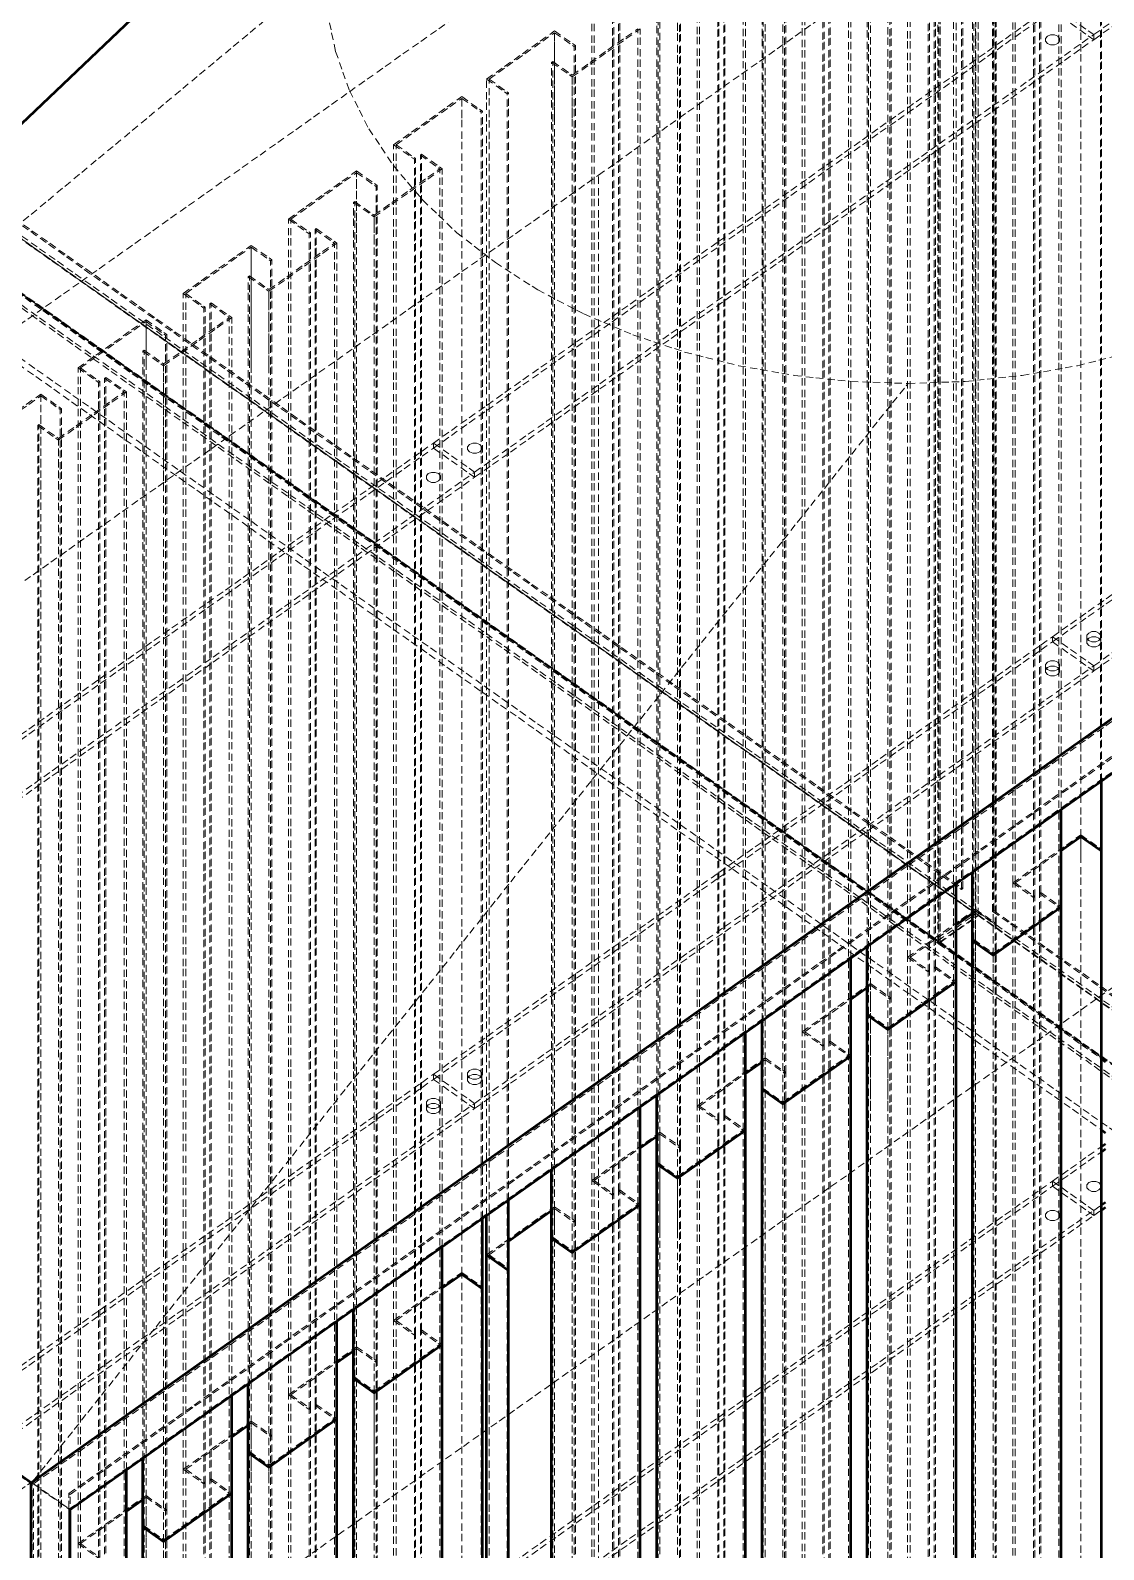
# Model space of a CAD drawing. Header units: millimetres. Extents: x 924 to 14628, y 360 to 10527.
# Drawn here: x 3281 to 3832, y 2510 to 3291 of the extents above; entities that cross this region are included whole.
import ezdxf

# ---------------------------------------------------------------- set-up
doc = ezdxf.new("R2010")
doc.units = ezdxf.units.MM
doc.linetypes.add('Hidden', pattern=[15, 5, -3, 5, -2])
for name, color, linetype, lineweight in [('Default', 7, 'Continuous', 50), ('Edges', 7, 'Hidden', 15), ('HiddenEdges', 2, 'Hidden', 15), ('HiddenSilhouettes', 2, 'Hidden', 15), ('HiddenWires', 7, 'Hidden', 15), ('Silhouettes', 7, 'Continuous', 50), ('Wires', 7, 'Hidden', 15)]:
    doc.layers.add(name, color=color, linetype=linetype, lineweight=lineweight)

# ---------------------------------------------------------------- blocks, each defined once
blk = doc.blocks.new('Isometric')
at = {"layer": 'Edges'}
for points in [[(-20, -535.7), (746.2, 101)], [(746.2, 101), (748.1, 73.2), (753.9, 45.8), (763.4, 18.9), (776.7, -7.3), (793.5, -32.4), (813.6, -56.2), (837, -78.5), (863.4, -99), (892.5, -117.7), (924, -134.2), (957.7, -148.5), (993.1, -160.3), (1030.1, -169.7), (1068.2, -176.4), (1107, -180.5), (1146.2, -181.9)], [(1146.2, -181.9), (1185.4, -180.5), (1224.3, -176.4), (1262.3, -169.7), (1299.3, -160.3), (1334.8, -148.5), (1368.4, -134.2), (1400, -117.7), (1429.1, -99), (1455.4, -78.5), (1478.8, -56.2), (1499, -32.4), (1515.8, -7.3), (1529, 18.9), (1538.5, 45.8), (1544.3, 73.2), (1546.2, 101)], [(518.3, -954.3), (545.2, -935.3)], [(545.2, -935.3), (571.2, -953.7)]]:
    blk.add_lwpolyline(points, dxfattribs=at)
for points in [[(546.7, -934.2, 0), (1146.2, -181.9, 0)], [(571.2, -953.7, 0), (1377.3, -383.7, 0)], [(1278, -501.9, 0), (1278, -454.8, 0)], [(1264.7, -492.5, 0), (1264.7, -464.2, 0)], [(1264.7, -1298.6, 0), (1264.7, -492.5, 0)], [(1204.6, -573.8, 0), (1204.6, -506.7, 0)], [(1278, -1308, 0), (1278, -501.9, 0)], [(1132.4, -624.8, 0), (1132.4, -557.7, 0)], [(1204.6, -1379.9, 0), (1204.6, -573.8, 0)], [(1060.3, -675.8, 0), (1060.3, -608.7, 0)], [(1132.4, -1430.9, 0), (1132.4, -624.8, 0)], [(1278.8, -643.2, 0), (1281.6, -645.2, 0)], [(1278.8, -644.1, 0), (1281.6, -646.1, 0)], [(988.2, -726.8, 0), (988.2, -659.7, 0)], [(1060.3, -1481.9, 0), (1060.3, -675.8, 0)], [(916.1, -777.8, 0), (916.1, -710.7, 0)], [(988.2, -1532.9, 0), (988.2, -726.8, 0)], [(871.5, -789.3, 0), (871.5, -742.2, 0)], [(853.7, -801.9, 0), (853.7, -754.8, 0)], [(840.4, -792.5, 0), (840.4, -764.2, 0)], [(916.1, -1583.9, 0), (916.1, -777.8, 0)], [(871.5, -1595.4, 0), (871.5, -789.3, 0)], [(840.4, -1598.6, 0), (840.4, -792.5, 0)], [(853.7, -1608, 0), (853.7, -801.9, 0)], [(780.3, -873.8, 0), (780.3, -806.7, 0)], [(708.2, -924.8, 0), (708.2, -857.7, 0)], [(780.3, -1679.9, 0), (780.3, -873.8, 0)], [(636, -975.8, 0), (636, -908.7, 0)], [(708.2, -1730.9, 0), (708.2, -924.8, 0)], [(571.2, -2643.7, 0), (571.2, -953.7, 0)], [(636, -1781.9, 0), (636, -975.8, 0)]]:
    blk.add_polyline3d(points, dxfattribs=at)
blk.add_polyline3d([(545.2, -936.2, 0)], close=True, dxfattribs=at)
at = {"layer": 'HiddenEdges'}
for points in [[(-20.5, -536.2), (1747.3, 713.8)], [(-416.5, 592.6), (2369.5, -1377.4)], [(-442.6, 574.1), (2317.2, -1377.4)], [(362.2, 4.4), (1168.3, -565.6)], [(468.7, -70.4), (1166.6, -563.9)], [(-20.5, -536.2), (545.2, -936.2)], [(1167.4, -565.3), (1194.3, -546.3)], [(1194.3, -546.3), (1774.1, -956.3)], [(1204.1, -543.8), (1204.9, -543.2)], [(1204.1, -543.8), (1762.7, -938.8)], [(1168.3, -565.1), (1278.8, -643.2)], [(545.2, -936.2), (546, -935.6)], [(546.9, -936.2), (572, -954)], [(571.2, -942.9), (572, -943.5)]]:
    blk.add_lwpolyline(points, dxfattribs=at)
for points in [[(1183.7, -528.2, 0), (1183.7, 1140.6, 0)], [(1194.3, -546.3, 0), (1194.3, 1143.7, 0)], [(1194.3, -546.7, 0), (1194.3, 1141.6, 0)], [(1204.1, -543.8, 0), (1204.1, 1125, 0)], [(1168.3, -565.6, 0), (1168.3, 1124.4, 0)], [(-416.5, 545.2, 0), (2369.5, -1424.8, 0)], [(1168.3, -565.1, 0), (1168.3, 448.2, 0)], [(1264.7, -464.2, 0), (1264.7, 313.6, 0)], [(1278, -454.8, 0), (1278, 304.2, 0)], [(1232.1, -534.3, 0), (1232.1, 271.8, 0)], [(1237.1, -530.8, 0), (1237.1, 275.3, 0)], [(1192.5, -543.5, 0), (1192.5, 262.6, 0)], [(1205.8, -552.9, 0), (1205.8, 253.2, 0)], [(1191.3, -563.2, 0), (1191.3, 242.9, 0)], [(1204.6, -506.7, 0), (1204.6, 232.3, 0)], [(1160, -585.3, 0), (1160, 220.8, 0)], [(1165, -581.8, 0), (1165, 224.3, 0)], [(1120.4, -594.5, 0), (1120.4, 211.6, 0)], [(1133.7, -603.9, 0), (1133.7, 202.2, 0)], [(1119.1, -614.2, 0), (1119.1, 191.9, 0)], [(1132.4, -557.7, 0), (1132.4, 181.3, 0)], [(1087.9, -636.3, 0), (1087.9, 169.8, 0)], [(1092.8, -632.8, 0), (1092.8, 173.3, 0)], [(1048.3, -645.5, 0), (1048.3, 160.6, 0)], [(1061.6, -654.9, 0), (1061.6, 151.2, 0)], [(1047, -665.2, 0), (1047, 140.9, 0)], [(1060.3, -608.7, 0), (1060.3, 130.3, 0)], [(1015.8, -687.3, 0), (1015.8, 118.8, 0)], [(1020.7, -683.8, 0), (1020.7, 122.3, 0)], [(976.2, -696.5, 0), (976.2, 109.6, 0)], [(989.5, -705.9, 0), (989.5, 100.2, 0)], [(974.9, -716.2, 0), (974.9, 89.9, 0)], [(988.2, 0, 0), (988.2, 80.5, 0)], [(988.2, -659.7, 0), (988.2, 79.3, 0)], [(943.6, -738.3, 0), (943.6, 67.8, 0)], [(948.6, -734.8, 0), (948.6, 71.3, 0)], [(904, 0, 0), (904, 59.8, 0)], [(904, -747.5, 0), (904, 58.6, 0)], [(917.3, -756.9, 0), (917.3, 49.2, 0)], [(902.8, -767.2, 0), (902.8, 38.9, 0)], [(388.2, 23.7, 0), (1194.3, -546.3, 0)], [(388.2, 23.3, 0), (1192.6, -545.5, 0)], [(398, 26.2, 0), (1182.8, -528.8, 0)], [(916.1, 0, 0), (916.1, 29.5, 0)], [(916.1, -710.7, 0), (916.1, 28.3, 0)], [(840.4, 0, 0), (840.4, 14.8, 0)], [(840.4, -764.2, 0), (840.4, 13.6, 0)], [(871.5, -742.2, 0), (871.5, 16.8, 0)], [(853.7, -754.8, 0), (853.7, 4.2, 0)], [(807.9, -834.3, 0), (807.9, -28.2, 0)], [(812.8, -830.8, 0), (812.8, -24.7, 0)], [(768.3, -84.8, 0), (768.3, -36.2, 0)], [(768.3, -843.5, 0), (768.3, -37.4, 0)], [(781.6, -852.9, 0), (781.6, -46.8, 0)], [(767, -863.2, 0), (767, -57.1, 0)], [(468.2, -70.8, 0), (1278.8, -644.1, 0)], [(780.3, -84.8, 0), (780.3, -66.5, 0)], [(780.3, -806.7, 0), (780.3, -67.7, 0)], [(735.7, -885.3, 0), (735.7, -79.2, 0)], [(740.7, -881.8, 0), (740.7, -75.7, 0)], [(696.1, -169.7, 0), (696.1, -87.2, 0)], [(696.1, -894.5, 0), (696.1, -88.4, 0)], [(709.4, -903.9, 0), (709.4, -97.8, 0)], [(694.9, -914.2, 0), (694.9, -108.1, 0)], [(708.2, -169.7, 0), (708.2, -117.5, 0)], [(708.2, -857.7, 0), (708.2, -118.7, 0)], [(663.6, -936.3, 0), (663.6, -130.2, 0)], [(668.6, -932.8, 0), (668.6, -126.7, 0)], [(624, -169.7, 0), (624, -138.2, 0)], [(624, -945.5, 0), (624, -139.4, 0)], [(637.3, -954.9, 0), (637.3, -148.8, 0)], [(622.7, -965.2, 0), (622.7, -159.1, 0)], [(636, -254.5, 0), (636, -168.5, 0)], [(636, -908.7, 0), (636, -169.7, 0)], [(591.5, -987.3, 0), (591.5, -181.2, 0)], [(596.4, -983.8, 0), (596.4, -177.7, 0)], [(551.9, -254.5, 0), (551.9, -189.2, 0)], [(551.9, -996.5, 0), (551.9, -190.4, 0)], [(565.2, -1005.9, 0), (565.2, -199.8, 0)], [(550.6, -1016.2, 0), (550.6, -210.1, 0)], [(563.9, -254.5, 0), (563.9, -219.5, 0)], [(563.9, -1026.8, 0), (563.9, -220.7, 0)], [(821, -226.2, 0), (821, -222.7, 0)], [(849.2, -246.2, 0), (849.2, -242.7, 0)], [(1273.5, -379, 0), (1273.5, -375.5, 0)], [(571.2, -942.9, 0), (1325.3, -409.7, 0)], [(1264.7, -509, 0), (1264.7, -491.3, 0)], [(1237.1, -1336.9, 0), (1237.1, -530.8, 0)], [(1232.1, -1340.4, 0), (1232.1, -534.3, 0)], [(1168.3, -565.1, 0), (1194.3, -546.7, 0)], [(1192.5, -593.9, 0), (1192.5, -542.3, 0)], [(1192.5, -1349.6, 0), (1192.5, -543.5, 0)], [(1194.3, -546.7, 0), (1772.4, -955.5, 0)], [(1205.8, -1359, 0), (1205.8, -552.9, 0)], [(1167.4, -566.2, 0), (1168.3, -565.6, 0)], [(1168.3, -565.6, 0), (1748.1, -975.6, 0)], [(1191.3, -1369.3, 0), (1191.3, -563.2, 0)], [(1204.6, -593.9, 0), (1204.6, -572.6, 0)], [(1165, -1387.9, 0), (1165, -581.8, 0)], [(1160, -1391.4, 0), (1160, -585.3, 0)], [(1120.4, -678.7, 0), (1120.4, -593.9, 0)], [(1120.4, -1400.6, 0), (1120.4, -594.5, 0)], [(1133.7, -1410, 0), (1133.7, -603.9, 0)], [(1119.1, -1420.3, 0), (1119.1, -614.2, 0)], [(1132.4, -678.7, 0), (1132.4, -623.6, 0)], [(1092.8, -1438.9, 0), (1092.8, -632.8, 0)], [(1048.3, -678.7, 0), (1048.3, -644.3, 0)], [(1048.3, -1451.6, 0), (1048.3, -645.5, 0)], [(1087.9, -1442.4, 0), (1087.9, -636.3, 0)], [(1061.6, -1461, 0), (1061.6, -654.9, 0)], [(1047, -1471.3, 0), (1047, -665.2, 0)], [(1060.3, -678.7, 0), (1060.3, -674.6, 0)], [(1015.8, -1493.4, 0), (1015.8, -687.3, 0)], [(1020.7, -1489.9, 0), (1020.7, -683.8, 0)], [(976.2, -763.5, 0), (976.2, -695.3, 0)], [(976.2, -1502.6, 0), (976.2, -696.5, 0)], [(989.5, -1512, 0), (989.5, -705.9, 0)], [(974.9, -1522.3, 0), (974.9, -716.2, 0)], [(988.2, -763.5, 0), (988.2, -725.6, 0)], [(1245.2, -732.3, 0), (1245.2, -728.8, 0)], [(943.6, -1544.4, 0), (943.6, -738.3, 0)], [(948.6, -1540.9, 0), (948.6, -734.8, 0)], [(904, -763.5, 0), (904, -746.3, 0)], [(904, -1553.6, 0), (904, -747.5, 0)], [(917.3, -1563, 0), (917.3, -756.9, 0)], [(902.8, -1573.3, 0), (902.8, -767.2, 0)], [(916.1, -848.4, 0), (916.1, -776.6, 0)], [(916.1, -777.8, 0), (916.1, -777.8, 0)], [(840.4, -848.4, 0), (840.4, -791.3, 0)], [(812.8, -1636.9, 0), (812.8, -830.8, 0)], [(768.3, -848.4, 0), (768.3, -842.3, 0)], [(768.3, -1649.6, 0), (768.3, -843.5, 0)], [(807.9, -1640.4, 0), (807.9, -834.3, 0)], [(781.6, -1659, 0), (781.6, -852.9, 0)], [(767, -1669.3, 0), (767, -863.2, 0)], [(780.3, -933.2, 0), (780.3, -872.6, 0)], [(735.7, -1691.4, 0), (735.7, -885.3, 0)], [(740.7, -1687.9, 0), (740.7, -881.8, 0)], [(696.1, -933.2, 0), (696.1, -893.3, 0)], [(696.1, -1700.6, 0), (696.1, -894.5, 0)], [(709.4, -1710, 0), (709.4, -903.9, 0)], [(694.9, -1720.3, 0), (694.9, -914.2, 0)], [(708.2, -933.2, 0), (708.2, -923.6, 0)], [(545.2, -936.2, 0), (546.7, -934.2, 0)], [(663.6, -1742.4, 0), (663.6, -936.3, 0)], [(668.6, -1738.9, 0), (668.6, -932.8, 0)], [(571.2, -2580.9, 0), (571.2, -942.9, 0)], [(624, -1018.1, 0), (624, -944.3, 0)], [(624, -1751.6, 0), (624, -945.5, 0)], [(637.3, -1761, 0), (637.3, -954.9, 0)], [(622.7, -1771.3, 0), (622.7, -965.2, 0)], [(636, -1018.1, 0), (636, -974.6, 0)]]:
    blk.add_polyline3d(points, dxfattribs=at)
at = {"layer": 'HiddenSilhouettes'}
for points in [[(-416.5, 594.7), (2339.8, -1354.3)], [(-416.5, 547.3), (2337.5, -1400.1)], [(-442.6, 528.8), (2317.2, -1422.7)], [(1273.5, 57.3), (1697.8, 357.3)], [(1273.5, 53.8), (1697.8, 353.8)], [(545.2, -936.2), (2312.9, 313.8)], [(1245.2, 77.3), (1273.5, 57.3)], [(1245.2, 73.8), (1273.5, 53.8)], [(859.1, 26.8), (904, 58.6)], [(904, 59.8), (918.2, 49.8)], [(904, 58.6), (917.3, 49.2)], [(916.1, 29.5), (961, 61.3)], [(917.3, 49.2), (918.2, 49.8)], [(901.9, 38.3), (902.8, 38.9)], [(902.8, 38.9), (916.1, 29.5)], [(857.4, 26.8), (871.5, 16.8)], [(859.1, 26.8), (872.4, 17.4)], [(840.4, 14.8), (854.5, 4.8)], [(840.4, 13.6), (853.7, 4.2)], [(871.5, 16.8), (872.4, 17.4)], [(853.7, 4.2), (854.5, 4.8)], [(793.7, -18.2), (807.9, -28.2)], [(795.4, -18.2), (808.7, -27.6)], [(812, -25.3), (812.8, -24.7)], [(812, -25.3), (825.3, -34.7)], [(812.8, -24.7), (827, -34.7)], [(723.3, -69.2), (768.3, -37.4)], [(768.3, -37.4), (781.6, -46.8)], [(766.2, -57.7), (767, -57.1)], [(766.2, -57.7), (780.3, -67.7)], [(767, -57.1), (780.3, -66.5)], [(1245.2, -359), (1669.5, -59)], [(467.6, -71.3), (1167.4, -566.2)], [(721.6, -69.2), (735.7, -79.2)], [(735.7, -79.2), (736.6, -78.6)], [(739.8, -76.3), (740.7, -75.7)], [(739.8, -76.3), (753.1, -85.7)], [(740.7, -75.7), (754.8, -85.7)], [(1273.5, -375.5), (1697.8, -75.5)], [(1273.5, -379), (1697.8, -79)], [(651.2, -120.2), (696.1, -88.4)], [(696.1, -87.2), (710.3, -97.2)], [(696.1, -88.4), (709.4, -97.8)], [(708.2, -117.5), (753.1, -85.7)], [(708.2, -118.7), (754.8, -85.7)], [(438.3, -99.2), (1278.8, -693.6)], [(694, -108.7), (708.2, -118.7)], [(694.9, -108.1), (708.2, -117.5)], [(649.5, -120.2), (663.6, -130.2)], [(651.2, -120.2), (664.5, -129.6)], [(667.7, -127.3), (668.6, -126.7)], [(667.7, -127.3), (681, -136.7)], [(579, -171.2), (624, -139.4)], [(624, -138.2), (638.2, -148.2)], [(624, -139.4), (637.3, -148.8)], [(636, -168.5), (681, -136.7)], [(637.3, -148.8), (638.2, -148.2)], [(622.7, -159.1), (636, -168.5)], [(577.4, -171.2), (591.5, -181.2)], [(591.5, -181.2), (592.3, -180.6)], [(595.6, -178.3), (608.9, -187.7)], [(506.9, -222.2), (551.9, -190.4)], [(551.9, -189.2), (566, -199.2)], [(551.9, -190.4), (565.2, -199.8)], [(563.9, -219.5), (608.9, -187.7)], [(550.6, -210.1), (563.9, -219.5)], [(396.7, -522.7), (821, -222.7)], [(396.7, -526.2), (821, -226.2)], [(821, -222.7), (849.2, -242.7)], [(821, -226.2), (849.2, -246.2)], [(821, -655.5), (1245.2, -355.5)], [(821, -659), (1245.2, -359)], [(1245.2, -355.5), (1273.5, -375.5)], [(1245.2, -359), (1273.5, -379)], [(1268.7, -358.1), (1270, -356.5), (1272.2, -355.6), (1274.8, -355.6), (1277, -356.5), (1278.3, -358.1), (1278.3, -359.9), (1277, -361.5), (1274.8, -362.4), (1272.2, -362.4), (1270, -361.5), (1268.7, -359.9)], [(849.2, -675.5), (1273.5, -375.5)], [(1240.4, -378.1), (1241.7, -376.5), (1243.9, -375.6), (1246.5, -375.6), (1248.8, -376.5), (1250, -378.1), (1250, -379.9), (1248.8, -381.5), (1246.5, -382.4), (1243.9, -382.4), (1241.7, -381.5), (1240.4, -379.9)], [(1218, -524.3), (1264.7, -491.3)], [(1264.7, -491.3), (1278.8, -501.3)], [(1219.7, -524.3), (1251.2, -502)], [(1182.8, -528.8), (1183.7, -528.2)], [(1218, -524.3), (1232.1, -534.3)], [(1237.1, -530.8), (1251.2, -540.8)], [(-19.7, -535.6), (546, -935.6)], [(1204.6, -572.6), (1249.5, -540.8)], [(1145.9, -575.3), (1192.5, -542.3)], [(1190.4, -545), (1192.5, -543.5)], [(1192.5, -542.3), (1206.7, -552.3)], [(1192.5, -543.5), (1205.8, -552.9)], [(1147.6, -575.3), (1179.1, -553)], [(1167.4, -566.2), (1278.8, -644.9)], [(1191.3, -563.2), (1204.6, -572.6)], [(1145.9, -575.3), (1160, -585.3)], [(1164.1, -582.4), (1165, -581.8)], [(1164.1, -582.4), (1177.4, -591.8)], [(1165, -581.8), (1179.1, -591.8)], [(1120.4, -593.3), (1134.6, -603.3)], [(1160, -585.3), (1160.9, -584.7)], [(1075.4, -626.3), (1107, -604)], [(1118.3, -596), (1120.4, -594.5)], [(1120.4, -594.5), (1133.7, -603.9)], [(1133.7, -603.9), (1134.6, -603.3)], [(1118.3, -614.8), (1119.1, -614.2)], [(1119.1, -614.2), (1132.4, -623.6)], [(1073.7, -626.3), (1087.9, -636.3)], [(1075.4, -626.3), (1088.7, -635.7)], [(1092, -633.4), (1092.8, -632.8)], [(1092, -633.4), (1105.3, -642.8)], [(1092.8, -632.8), (1107, -642.8)], [(1048.3, -644.3), (1062.4, -654.3)], [(1060.3, -674.6), (1105.3, -642.8)], [(821, -655.5), (849.2, -675.5)], [(844.4, -658.1), (845.7, -656.5), (847.9, -655.6), (850.5, -655.6), (852.8, -656.5), (854.1, -658.1), (854.1, -659.9), (852.8, -661.5), (850.5, -662.4), (847.9, -662.4), (845.7, -661.5), (844.4, -659.9)], [(396.7, -959), (821, -659)], [(821, -659), (849.2, -679)], [(1046.2, -665.8), (1047, -665.2)], [(1047, -665.2), (1060.3, -674.6)], [(425, -975.5), (849.2, -675.5)], [(816.1, -678.1), (817.4, -676.5), (819.7, -675.6), (822.2, -675.6), (824.5, -676.5), (825.8, -678.1), (825.8, -679.9), (824.5, -681.5), (822.2, -682.4), (819.7, -682.4), (817.4, -681.5), (816.1, -679.9)], [(1001.6, -677.3), (1015.8, -687.3)], [(1003.3, -677.3), (1016.6, -686.7)], [(1019.9, -684.4), (1020.7, -683.8)], [(1019.9, -684.4), (1033.2, -693.8)], [(1020.7, -683.8), (1034.9, -693.8)], [(929.5, -728.3), (976.2, -695.3)], [(976.2, -695.3), (990.3, -705.3)], [(976.2, -696.5), (989.5, -705.9)], [(988.2, -725.6), (1033.2, -693.8)], [(931.2, -728.3), (962.7, -706)], [(989.5, -705.9), (990.3, -705.3)], [(974.9, -716.2), (988.2, -725.6)], [(857.4, -1003.1), (1245.2, -728.8)], [(929.5, -728.3), (943.6, -738.3)], [(1245.2, -728.8), (1273.5, -748.8)], [(857.4, -1006.6), (1245.2, -732.3)], [(947.7, -735.4), (948.6, -734.8)], [(947.7, -735.4), (961, -744.8)], [(948.6, -734.8), (962.7, -744.8)], [(1245.2, -732.3), (1273.5, -752.3)], [(857.4, -779.3), (904, -746.3)], [(904, -746.3), (918.2, -756.3)], [(904, -747.5), (917.3, -756.9)], [(916.1, -776.6), (961, -744.8)], [(1273.5, -748.8), (1278.8, -745.1)], [(1273.5, -752.3), (1278.8, -748.6)], [(859.1, -779.3), (872.4, -769.9)], [(859.1, -779.3), (872.4, -788.7)], [(793.7, -824.3), (840.4, -791.3)], [(840.4, -791.3), (854.5, -801.3)], [(793.7, -824.3), (807.9, -834.3)], [(812, -831.4), (812.8, -830.8)], [(812, -831.4), (825.3, -840.8)], [(812.8, -830.8), (827, -840.8)], [(721.6, -875.3), (768.3, -842.3)], [(766.2, -845), (768.3, -843.5)], [(768.3, -842.3), (782.4, -852.3)], [(807.9, -834.3), (808.7, -833.7)], [(723.3, -875.3), (754.8, -853)], [(766.2, -863.8), (767, -863.2)], [(721.6, -875.3), (735.7, -885.3)], [(735.7, -885.3), (736.6, -884.7)], [(740.7, -881.8), (754.8, -891.8)], [(649.5, -926.3), (696.1, -893.3)], [(694, -896), (696.1, -894.5)], [(696.1, -893.3), (710.3, -903.3)], [(696.1, -894.5), (709.4, -903.9)], [(651.2, -926.3), (682.7, -904)], [(709.4, -903.9), (710.3, -903.3)], [(694.9, -914.2), (708.2, -923.6)], [(649.5, -926.3), (663.6, -936.3)], [(651.2, -926.3), (664.5, -935.7)], [(668.6, -932.8), (682.7, -942.8)], [(577.4, -977.3), (624, -944.3)], [(624, -944.3), (638.2, -954.3)], [(624, -945.5), (637.3, -954.9)], [(636, -974.6), (681, -942.8)], [(579, -977.3), (610.6, -955)], [(637.3, -954.9), (638.2, -954.3)], [(621.9, -965.8), (622.7, -965.2)], [(577.4, -977.3), (591.5, -987.3)]]:
    blk.add_lwpolyline(points, dxfattribs=at)
for points in [[(1268.7, -354.5), (1270, -353), (1272.2, -352), (1274.8, -352), (1277, -353), (1278.3, -354.5), (1278.3, -356.4), (1277, -358), (1274.8, -358.9), (1272.2, -358.9), (1270, -358), (1268.7, -356.4)], [(1240.4, -374.5), (1241.7, -373), (1243.9, -372), (1246.5, -372), (1248.8, -373), (1250, -374.5), (1250, -376.4), (1248.8, -378), (1246.5, -378.9), (1243.9, -378.9), (1241.7, -378), (1240.4, -376.4)], [(844.4, -654.5), (845.7, -653), (847.9, -652), (850.5, -652), (852.8, -653), (854.1, -654.5), (854.1, -656.4), (852.8, -658), (850.5, -658.9), (847.9, -658.9), (845.7, -658), (844.4, -656.4)], [(816.1, -674.5), (817.4, -673), (819.7, -672), (822.2, -672), (824.5, -673), (825.8, -674.5), (825.8, -676.4), (824.5, -678), (822.2, -678.9), (819.7, -678.9), (817.4, -678), (816.1, -676.4)]]:
    blk.add_lwpolyline(points, close=True, dxfattribs=at)
for points in [[(1182.8, -528.8, 0), (1182.8, 1140, 0)], [(1192.6, -545.5, 0), (1192.6, 1142.8, 0)], [(1204.9, -543.2, 0), (1204.9, 1125.6, 0)], [(1166.6, -563.9, 0), (1166.6, 447.4, 0)], [(1167.4, -565.3, 0), (1167.4, 447.8, 0)], [(1278.8, -454.2, 0), (1278.8, 304.8, 0)], [(1218, -524.3, 0), (1218, 281.8, 0)], [(1219.7, -524.3, 0), (1219.7, 281.8, 0)], [(1233, -533.7, 0), (1233, 272.4, 0)], [(1236.2, -531.4, 0), (1236.2, 274.7, 0)], [(1249.5, -540.8, 0), (1249.5, 265.3, 0)], [(1251.2, -473.7, 0), (1251.2, 265.3, 0)], [(1206.7, -552.3, 0), (1206.7, 253.8, 0)], [(1190.4, -516.7, 0), (1190.4, 242.3, 0)], [(1145.9, -575.3, 0), (1145.9, 230.8, 0)], [(1147.6, -575.3, 0), (1147.6, 230.8, 0)], [(1160.9, -584.7, 0), (1160.9, 221.4, 0)], [(1164.1, -582.4, 0), (1164.1, 223.7, 0)], [(1177.4, -591.8, 0), (1177.4, 214.3, 0)], [(1179.1, -524.7, 0), (1179.1, 214.3, 0)], [(1134.6, -603.3, 0), (1134.6, 202.8, 0)], [(1118.3, -567.7, 0), (1118.3, 191.3, 0)], [(1073.7, -626.3, 0), (1073.7, 179.8, 0)], [(1075.4, -626.3, 0), (1075.4, 179.8, 0)], [(1088.7, -635.7, 0), (1088.7, 170.4, 0)], [(1092, -633.4, 0), (1092, 172.7, 0)], [(1105.3, -642.8, 0), (1105.3, 163.3, 0)], [(1107, -575.7, 0), (1107, 163.3, 0)], [(1062.4, -654.3, 0), (1062.4, 151.8, 0)], [(1046.2, -618.7, 0), (1046.2, 140.3, 0)], [(1001.6, -677.3, 0), (1001.6, 128.8, 0)], [(1003.3, -677.3, 0), (1003.3, 128.8, 0)], [(1016.6, -686.7, 0), (1016.6, 119.4, 0)], [(1019.9, -684.4, 0), (1019.9, 121.7, 0)], [(1033.2, -693.8, 0), (1033.2, 112.3, 0)], [(1034.9, -626.7, 0), (1034.9, 112.3, 0)], [(990.3, -705.3, 0), (990.3, 100.8, 0)], [(974, -669.7, 0), (974, 89.3, 0)], [(821, -222.7, 0), (1245.2, 77.3, 0)], [(821, -226.2, 0), (1245.2, 73.8, 0)], [(929.5, -728.3, 0), (929.5, 77.8, 0)], [(931.2, -728.3, 0), (931.2, 77.8, 0)], [(944.5, -737.7, 0), (944.5, 68.4, 0)], [(947.7, -735.4, 0), (947.7, 70.7, 0)], [(849.2, -242.7, 0), (1273.5, 57.3, 0)], [(849.2, -246.2, 0), (1273.5, 53.8, 0)], [(857.4, 26.8, 0), (904, 59.8, 0)], [(916.1, 28.3, 0), (962.7, 61.3, 0)], [(961, -744.8, 0), (961, 61.3, 0)], [(962.7, -677.7, 0), (962.7, 61.3, 0)], [(1273.5, 53.8, 0), (1273.5, 57.3, 0)], [(918.2, -756.3, 0), (918.2, 49.8, 0)], [(901.9, -720.7, 0), (901.9, 38.3, 0)], [(901.9, 38.3, 0), (916.1, 28.3, 0)], [(398.8, 26.8, 0), (1183.7, -528.2, 0)], [(857.4, -752.2, 0), (857.4, 26.8, 0)], [(859.1, -779.3, 0), (859.1, 26.8, 0)], [(793.7, -18.2, 0), (840.4, 14.8, 0)], [(795.4, -18.2, 0), (840.4, 13.6, 0)], [(872.4, -741.6, 0), (872.4, 17.4, 0)], [(854.5, -754.2, 0), (854.5, 4.8, 0)], [(793.7, -824.3, 0), (793.7, -18.2, 0)], [(795.4, -824.3, 0), (795.4, -18.2, 0)], [(807.9, -28.2, 0), (808.7, -27.6, 0)], [(808.7, -833.7, 0), (808.7, -27.6, 0)], [(812, -831.4, 0), (812, -25.3, 0)], [(721.6, -69.2, 0), (768.3, -36.2, 0)], [(768.3, -36.2, 0), (782.4, -46.2, 0)], [(780.3, -66.5, 0), (825.3, -34.7, 0)], [(780.3, -67.7, 0), (827, -34.7, 0)], [(825.3, -840.8, 0), (825.3, -34.7, 0)], [(827, -773.7, 0), (827, -34.7, 0)], [(781.6, -46.8, 0), (782.4, -46.2, 0)], [(782.4, -852.3, 0), (782.4, -46.2, 0)], [(766.2, -816.7, 0), (766.2, -57.7, 0)], [(1245.2, -355.5, 0), (1669.5, -55.5, 0)], [(721.6, -875.3, 0), (721.6, -69.2, 0)], [(723.3, -875.3, 0), (723.3, -69.2, 0)], [(723.3, -69.2, 0), (736.6, -78.6, 0)], [(736.6, -884.7, 0), (736.6, -78.6, 0)], [(739.8, -882.4, 0), (739.8, -76.3, 0)], [(649.5, -120.2, 0), (696.1, -87.2, 0)], [(753.1, -891.8, 0), (753.1, -85.7, 0)], [(754.8, -824.7, 0), (754.8, -85.7, 0)], [(709.4, -97.8, 0), (710.3, -97.2, 0)], [(710.3, -903.3, 0), (710.3, -97.2, 0)], [(694, -108.7, 0), (694.9, -108.1, 0)], [(694, -867.7, 0), (694, -108.7, 0)], [(649.5, -926.3, 0), (649.5, -120.2, 0)], [(651.2, -926.3, 0), (651.2, -120.2, 0)], [(663.6, -130.2, 0), (664.5, -129.6, 0)], [(664.5, -935.7, 0), (664.5, -129.6, 0)], [(667.7, -933.4, 0), (667.7, -127.3, 0)], [(668.6, -126.7, 0), (682.7, -136.7, 0)], [(577.4, -171.2, 0), (624, -138.2, 0)], [(636, -169.7, 0), (682.7, -136.7, 0)], [(681, -942.8, 0), (681, -136.7, 0)], [(682.7, -875.7, 0), (682.7, -136.7, 0)], [(638.2, -954.3, 0), (638.2, -148.2, 0)], [(621.9, -159.7, 0), (622.7, -159.1, 0)], [(621.9, -918.7, 0), (621.9, -159.7, 0)], [(621.9, -159.7, 0), (636, -169.7, 0)], [(577.4, -977.3, 0), (577.4, -171.2, 0)], [(579, -977.3, 0), (579, -171.2, 0)], [(579, -171.2, 0), (592.3, -180.6, 0)], [(592.3, -986.7, 0), (592.3, -180.6, 0)], [(595.6, -178.3, 0), (596.4, -177.7, 0)], [(595.6, -984.4, 0), (595.6, -178.3, 0)], [(596.4, -177.7, 0), (610.6, -187.7, 0)], [(505.2, -222.2, 0), (551.9, -189.2, 0)], [(563.9, -220.7, 0), (610.6, -187.7, 0)], [(608.9, -993.8, 0), (608.9, -187.7, 0)], [(610.6, -926.7, 0), (610.6, -187.7, 0)], [(565.2, -199.8, 0), (566, -199.2, 0)], [(566, -1005.3, 0), (566, -199.2, 0)], [(549.8, -210.7, 0), (550.6, -210.1, 0)], [(549.8, -1016.8, 0), (549.8, -210.7, 0)], [(549.8, -210.7, 0), (563.9, -220.7, 0)], [(425, -542.7, 0), (849.2, -242.7, 0)], [(425, -546.2, 0), (849.2, -246.2, 0)], [(1245.2, -359, 0), (1245.2, -355.5, 0)], [(1268.7, -359.9, 0), (1268.7, -356.4, 0)], [(1278.3, -358.1, 0), (1278.3, -354.5, 0)], [(546.9, -936.2, 0), (1351.3, -367.4, 0)], [(1250, -378.1, 0), (1250, -374.5, 0)], [(849.2, -679, 0), (1273.5, -379, 0)], [(1240.4, -379.9, 0), (1240.4, -376.4, 0)], [(572, -943.5, 0), (1326.1, -410.3, 0)], [(1167.4, -566.2, 0), (1167.4, -509, 0)], [(1218, -1330.4, 0), (1218, -524.3, 0)], [(1219.7, -1330.4, 0), (1219.7, -524.3, 0)], [(1219.7, -524.3, 0), (1233, -533.7, 0)], [(1236.2, -531.4, 0), (1237.1, -530.8, 0)], [(1232.1, -534.3, 0), (1233, -533.7, 0)], [(1233, -1339.8, 0), (1233, -533.7, 0)], [(1236.2, -1337.5, 0), (1236.2, -531.4, 0)], [(1236.2, -531.4, 0), (1249.5, -540.8, 0)], [(1249.5, -1346.9, 0), (1249.5, -540.8, 0)], [(1166.6, -563.9, 0), (1192.6, -545.5, 0)], [(1204.9, -543.2, 0), (1763.5, -938.2, 0)], [(1205.8, -552.9, 0), (1206.7, -552.3, 0)], [(1206.7, -1358.4, 0), (1206.7, -552.3, 0)], [(1167.4, -565.3, 0), (1184.8, -577.6, 0)], [(1190.4, -563.8, 0), (1191.3, -563.2, 0)], [(1145.9, -1381.4, 0), (1145.9, -575.3, 0)], [(1147.6, -1381.4, 0), (1147.6, -575.3, 0)], [(1147.6, -575.3, 0), (1160.9, -584.7, 0)], [(1164.1, -1388.5, 0), (1164.1, -582.4, 0)], [(1073.7, -626.3, 0), (1120.4, -593.3, 0)], [(1132.4, -623.6, 0), (1177.4, -591.8, 0)], [(1160.9, -1390.8, 0), (1160.9, -584.7, 0)], [(1177.4, -1397.9, 0), (1177.4, -591.8, 0)], [(1134.6, -1409.4, 0), (1134.6, -603.3, 0)], [(1073.7, -1432.4, 0), (1073.7, -626.3, 0)], [(1075.4, -1432.4, 0), (1075.4, -626.3, 0)], [(1092, -1439.5, 0), (1092, -633.4, 0)], [(1001.6, -677.3, 0), (1048.3, -644.3, 0)], [(1046.2, -647, 0), (1048.3, -645.5, 0)], [(1048.3, -645.5, 0), (1061.6, -654.9, 0)], [(1087.9, -636.3, 0), (1088.7, -635.7, 0)], [(1088.7, -1441.8, 0), (1088.7, -635.7, 0)], [(1105.3, -1448.9, 0), (1105.3, -642.8, 0)], [(396.7, -955.5, 0), (821, -655.5, 0)], [(821, -659, 0), (821, -655.5, 0)], [(854.1, -658.1, 0), (854.1, -654.5, 0)], [(1003.3, -677.3, 0), (1034.9, -655, 0)], [(1061.6, -654.9, 0), (1062.4, -654.3, 0)], [(1062.4, -1460.4, 0), (1062.4, -654.3, 0)], [(844.4, -659.9, 0), (844.4, -656.4, 0)], [(816.1, -679.9, 0), (816.1, -676.4, 0)], [(825.8, -678.1, 0), (825.8, -674.5, 0)], [(849.2, -679, 0), (849.2, -675.5, 0)], [(425, -979, 0), (849.2, -679, 0)], [(1001.6, -1483.4, 0), (1001.6, -677.3, 0)], [(1003.3, -1483.4, 0), (1003.3, -677.3, 0)], [(1015.8, -687.3, 0), (1016.6, -686.7, 0)], [(1016.6, -1492.8, 0), (1016.6, -686.7, 0)], [(1019.9, -1490.5, 0), (1019.9, -684.4, 0)], [(974, -698, 0), (976.2, -696.5, 0)], [(1033.2, -1499.9, 0), (1033.2, -693.8, 0)], [(990.3, -1511.4, 0), (990.3, -705.3, 0)], [(1245.2, -728.8, 0), (1278.8, -705.1, 0)], [(974, -716.8, 0), (974.9, -716.2, 0)], [(1245.2, -732.3, 0), (1278.8, -708.6, 0)], [(929.5, -1534.4, 0), (929.5, -728.3, 0)], [(931.2, -1534.4, 0), (931.2, -728.3, 0)], [(931.2, -728.3, 0), (944.5, -737.7, 0)], [(943.6, -738.3, 0), (944.5, -737.7, 0)], [(944.5, -1543.8, 0), (944.5, -737.7, 0)], [(947.7, -1541.5, 0), (947.7, -735.4, 0)], [(857.4, -1043.1, 0), (1273.5, -748.8, 0)], [(901.9, -749, 0), (904, -747.5, 0)], [(961, -1550.9, 0), (961, -744.8, 0)], [(1273.5, -752.3, 0), (1273.5, -748.8, 0)], [(857.4, -1046.6, 0), (1273.5, -752.3, 0)], [(917.3, -756.9, 0), (918.2, -756.3, 0)], [(918.2, -1562.4, 0), (918.2, -756.3, 0)], [(901.9, -767.8, 0), (902.8, -767.2, 0)], [(902.8, -767.2, 0), (916.1, -776.6, 0)], [(859.1, -1585.4, 0), (859.1, -779.3, 0)], [(795.4, -824.3, 0), (827, -802, 0)], [(793.7, -1630.4, 0), (793.7, -824.3, 0)], [(795.4, -1630.4, 0), (795.4, -824.3, 0)], [(795.4, -824.3, 0), (808.7, -833.7, 0)], [(812, -1637.5, 0), (812, -831.4, 0)], [(768.3, -843.5, 0), (781.6, -852.9, 0)], [(780.3, -872.6, 0), (825.3, -840.8, 0)], [(808.7, -1639.8, 0), (808.7, -833.7, 0)], [(825.3, -1646.9, 0), (825.3, -840.8, 0)], [(781.6, -852.9, 0), (782.4, -852.3, 0)], [(782.4, -1658.4, 0), (782.4, -852.3, 0)], [(767, -863.2, 0), (780.3, -872.6, 0)], [(721.6, -1681.4, 0), (721.6, -875.3, 0)], [(723.3, -1681.4, 0), (723.3, -875.3, 0)], [(723.3, -875.3, 0), (736.6, -884.7, 0)], [(736.6, -1690.8, 0), (736.6, -884.7, 0)], [(739.8, -882.4, 0), (740.7, -881.8, 0)], [(739.8, -1688.5, 0), (739.8, -882.4, 0)], [(739.8, -882.4, 0), (753.1, -891.8, 0)], [(708.2, -923.6, 0), (753.1, -891.8, 0)], [(753.1, -1697.9, 0), (753.1, -891.8, 0)], [(710.3, -1709.4, 0), (710.3, -903.3, 0)], [(694, -914.8, 0), (694.9, -914.2, 0)], [(649.5, -1732.4, 0), (649.5, -926.3, 0)], [(651.2, -1732.4, 0), (651.2, -926.3, 0)], [(546, -2625.6, 0), (546, -935.6, 0)], [(546.9, -2624.5, 0), (546.9, -936.2, 0)], [(663.6, -936.3, 0), (664.5, -935.7, 0)], [(664.5, -1741.8, 0), (664.5, -935.7, 0)], [(667.7, -933.4, 0), (668.6, -932.8, 0)], [(667.7, -1739.5, 0), (667.7, -933.4, 0)], [(667.7, -933.4, 0), (681, -942.8, 0)], [(572, -1018.1, 0), (572, -943.5, 0)], [(621.9, -947, 0), (624, -945.5, 0)], [(681, -1748.9, 0), (681, -942.8, 0)], [(638.2, -1760.4, 0), (638.2, -954.3, 0)], [(622.7, -965.2, 0), (636, -974.6, 0)], [(577.4, -1783.4, 0), (577.4, -977.3, 0)], [(579, -1783.4, 0), (579, -977.3, 0)], [(579, -977.3, 0), (592.3, -986.7, 0)]]:
    blk.add_polyline3d(points, dxfattribs=at)
at = {"layer": 'HiddenWires'}
for points in [[(934.1, -39), (1358.4, 261)], [(1240.4, 52.8), (1240.4, 54.7)], [(1241.7, 56.3), (1243.9, 57.2)], [(1246.5, 57.2), (1248.8, 56.3)], [(1248.8, 56.3), (1250, 54.7)], [(1248.8, 51.3), (1250, 52.8)], [(1250, 52.8), (1250, 54.7)], [(1241.7, 51.3), (1243.9, 50.3)], [(1246.5, 50.3), (1248.8, 51.3)], [(844.4, -225.3), (845.7, -223.7)], [(844.4, -227.2), (844.4, -225.3)], [(844.4, -227.2), (845.7, -228.7)], [(845.7, -223.7), (847.9, -222.8)], [(847.9, -222.8), (850.5, -222.8)], [(850.5, -222.8), (852.8, -223.7)], [(850.5, -229.7), (852.8, -228.7)], [(854.1, -227.2), (854.1, -225.3)], [(847.9, -229.7), (850.5, -229.7)], [(816.1, -245.3), (817.4, -243.7)], [(816.1, -247.2), (816.1, -245.3)], [(817.4, -243.7), (819.7, -242.8)], [(817.4, -248.7), (819.7, -249.7)], [(822.2, -242.8), (824.5, -243.7)], [(822.2, -249.7), (824.5, -248.7)], [(824.5, -243.7), (825.8, -245.3)], [(1270, -729.8), (1272.2, -728.9)], [(1272.2, -728.9), (1274.8, -728.9)], [(1268.7, -733.3), (1268.7, -731.4)], [(1268.7, -733.3), (1270, -734.8)], [(1272.2, -735.8), (1274.8, -735.8)], [(1274.8, -735.8), (1277, -734.8)], [(1277, -729.8), (1278.3, -731.4)], [(1278.3, -733.3), (1278.3, -731.4)], [(1241.7, -749.8), (1243.9, -748.9)], [(1243.9, -748.9), (1246.5, -748.9)], [(1246.5, -748.9), (1248.8, -749.8)], [(1248.8, -749.8), (1250, -751.4)], [(1240.4, -753.3), (1240.4, -751.4)], [(1241.7, -754.8), (1243.9, -755.8)], [(1243.9, -755.8), (1246.5, -755.8)], [(1248.8, -754.8), (1250, -753.3)], [(1250, -753.3), (1250, -751.4)]]:
    blk.add_lwpolyline(points, dxfattribs=at)
for points in [[(1240.4, 54.7, 0), (1241.7, 56.3, 0)], [(1240.4, 52.8, 0), (1241.7, 51.3, 0)], [(1243.9, 57.2, 0), (1246.5, 57.2, 0)], [(1243.9, 50.3, 0), (1246.5, 50.3, 0)], [(509.8, -339, 0), (934.1, -39, 0)], [(934.1, -698, 0), (934.1, -39, 0)], [(845.7, -228.7, 0), (847.9, -229.7, 0)], [(852.8, -223.7, 0), (854.1, -225.3, 0)], [(852.8, -228.7, 0), (854.1, -227.2, 0)], [(816.1, -247.2, 0), (817.4, -248.7, 0)], [(819.7, -242.8, 0), (822.2, -242.8, 0)], [(819.7, -249.7, 0), (822.2, -249.7, 0)], [(824.5, -248.7, 0), (825.8, -247.2, 0)], [(825.8, -247.2, 0), (825.8, -245.3, 0)], [(1274.8, -728.9, 0), (1277, -729.8, 0)], [(1268.7, -731.4, 0), (1270, -729.8, 0)], [(1270, -734.8, 0), (1272.2, -735.8, 0)], [(1277, -734.8, 0), (1278.3, -733.3, 0)], [(1240.4, -751.4, 0), (1241.7, -749.8, 0)], [(1240.4, -753.3, 0), (1241.7, -754.8, 0)], [(1246.5, -755.8, 0), (1248.8, -754.8, 0)]]:
    blk.add_polyline3d(points, dxfattribs=at)
at = {"layer": 'Silhouettes'}
for points in [[(-20, -535.7), (837, 280.4)], [(572, -954), (1376.5, -385.2)], [(1251.2, -502), (1264.7, -492.5)], [(1264.7, -492.5), (1278, -501.9)], [(1278, -501.9), (1278.8, -501.3)], [(-20.5, -535.3), (545.2, -935.3)], [(1204.6, -573.8), (1251.2, -540.8)], [(1190.4, -563.8), (1204.6, -573.8)], [(1132.4, -624.8), (1179.1, -591.8)], [(1107, -604), (1118.3, -596)], [(1118.3, -614.8), (1132.4, -624.8)], [(1034.9, -655), (1046.2, -647)], [(1046.2, -665.8), (1060.3, -675.8)], [(974, -716.8), (988.2, -726.8)], [(872.4, -769.9), (901.9, -749)], [(857.4, -779.3), (871.5, -789.3)], [(871.5, -789.3), (872.4, -788.7)], [(827, -802), (840.4, -792.5)], [(840.4, -792.5), (853.7, -801.9)], [(780.3, -873.8), (827, -840.8)], [(766.2, -863.8), (780.3, -873.8)], [(682.7, -904), (694, -896)], [(694, -914.8), (708.2, -924.8)], [(610.6, -955), (621.9, -947)], [(636, -975.8), (682.7, -942.8)], [(621.9, -965.8), (636, -975.8)]]:
    blk.add_lwpolyline(points, dxfattribs=at)
for points in [[(545.2, -935.3, 0), (1351.3, -365.3, 0)], [(1278.8, -501.3, 0), (1278.8, -454.2, 0)], [(1251.2, -540.8, 0), (1251.2, -473.7, 0)], [(1278.8, -1307.4, 0), (1278.8, -501.3, 0)], [(1190.4, -563.8, 0), (1190.4, -516.7, 0)], [(1179.1, -591.8, 0), (1179.1, -524.7, 0)], [(1251.2, -1346.9, 0), (1251.2, -540.8, 0)], [(1179.1, -553, 0), (1190.4, -545, 0)], [(1118.3, -614.8, 0), (1118.3, -567.7, 0)], [(1190.4, -1369.9, 0), (1190.4, -563.8, 0)], [(1107, -642.8, 0), (1107, -575.7, 0)], [(1179.1, -1397.9, 0), (1179.1, -591.8, 0)], [(1046.2, -665.8, 0), (1046.2, -618.7, 0)], [(1118.3, -1420.9, 0), (1118.3, -614.8, 0)], [(1034.9, -693.8, 0), (1034.9, -626.7, 0)], [(1060.3, -675.8, 0), (1107, -642.8, 0)], [(1107, -1448.9, 0), (1107, -642.8, 0)], [(1278.8, -644.9, 0), (1281.6, -646.9, 0)], [(1046.2, -1471.9, 0), (1046.2, -665.8, 0)], [(974, -716.8, 0), (974, -669.7, 0)], [(962.7, -744.8, 0), (962.7, -677.7, 0)], [(988.2, -726.8, 0), (1034.9, -693.8, 0)], [(1034.9, -1499.9, 0), (1034.9, -693.8, 0)], [(1278.8, -693.6, 0), (1281.6, -695.6, 0)], [(962.7, -706, 0), (974, -698, 0)], [(1278.8, -705.1, 0), (1281.6, -703.1, 0)], [(1278.8, -708.6, 0), (1281.6, -706.6, 0)], [(974, -1522.9, 0), (974, -716.8, 0)], [(901.9, -767.8, 0), (901.9, -720.7, 0)], [(872.4, -788.7, 0), (872.4, -741.6, 0)], [(916.1, -777.8, 0), (962.7, -744.8, 0)], [(962.7, -1550.9, 0), (962.7, -744.8, 0)], [(1278.8, -745.1, 0), (1281.6, -743.1, 0)], [(1278.8, -748.6, 0), (1281.6, -746.6, 0)], [(854.5, -801.3, 0), (854.5, -754.2, 0)], [(857.4, -779.3, 0), (857.4, -752.2, 0)], [(901.9, -1573.9, 0), (901.9, -767.8, 0)], [(901.9, -767.8, 0), (916.1, -777.8, 0)], [(827, -840.8, 0), (827, -773.7, 0)], [(857.4, -1585.4, 0), (857.4, -779.3, 0)], [(872.4, -1594.8, 0), (872.4, -788.7, 0)], [(853.7, -801.9, 0), (854.5, -801.3, 0)], [(854.5, -1607.4, 0), (854.5, -801.3, 0)], [(766.2, -863.8, 0), (766.2, -816.7, 0)], [(754.8, -891.8, 0), (754.8, -824.7, 0)], [(827, -1646.9, 0), (827, -840.8, 0)], [(754.8, -853, 0), (766.2, -845, 0)], [(766.2, -1669.9, 0), (766.2, -863.8, 0)], [(694, -914.8, 0), (694, -867.7, 0)], [(682.7, -942.8, 0), (682.7, -875.7, 0)], [(708.2, -924.8, 0), (754.8, -891.8, 0)], [(754.8, -1697.9, 0), (754.8, -891.8, 0)], [(694, -1720.9, 0), (694, -914.8, 0)], [(610.6, -993.8, 0), (610.6, -926.7, 0)], [(621.9, -965.8, 0), (621.9, -918.7, 0)], [(545.2, -2625.3, 0), (545.2, -935.3, 0)], [(682.7, -1748.9, 0), (682.7, -942.8, 0)], [(572, -2642.3, 0), (572, -954, 0)], [(621.9, -1771.9, 0), (621.9, -965.8, 0)]]:
    blk.add_polyline3d(points, dxfattribs=at)
at = {"layer": 'Wires'}
for points in [[(934.1, -845.1, 0), (1325.3, -568.5, 0)], [(934.1, -845.1, 0), (934.1, -698, 0)], [(572, -1101.1, 0), (934.1, -845.1, 0)], [(934.1, -1651.2, 0), (934.1, -845.1, 0)]]:
    blk.add_polyline3d(points, dxfattribs=at)

msp = doc.modelspace()

# ---------------------------------------------------------------- block references
at = {"layer": 'Default', "xscale": 0.75, "yscale": 0.75, "zscale": 0.75}
msp.add_blockref('Isometric', (2872, 3246), dxfattribs=at)

doc.saveas('drawing.dxf')
